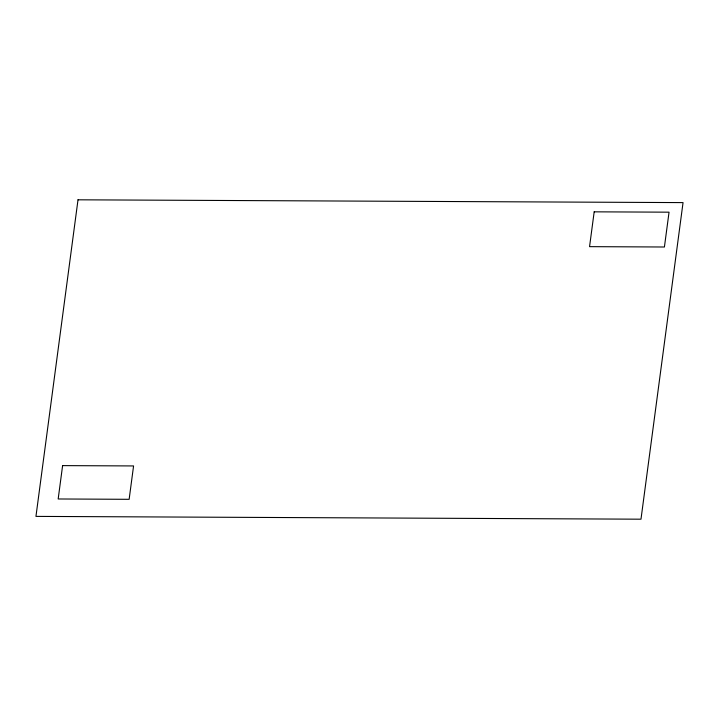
<?xml version="1.0" encoding="UTF-8"?>
<svg xmlns="http://www.w3.org/2000/svg" width="719" height="719" viewBox="0 0 719 719"><rect width="100%" height="100%" fill="white"/><g stroke="black" fill="none" stroke-linecap="round" stroke-linejoin="round"><path stroke-width="1.08" d="M78.011 199.81L35.95 516.395L640.989 519.19L683.05 202.605L78.011 199.81M62.607 465.615L58.176 498.977L129.141 499.31L133.572 465.939L62.607 465.615M594.182 211.835L589.553 246.653L664.419 247.003L669.047 212.177L594.182 211.835"/></g></svg>
